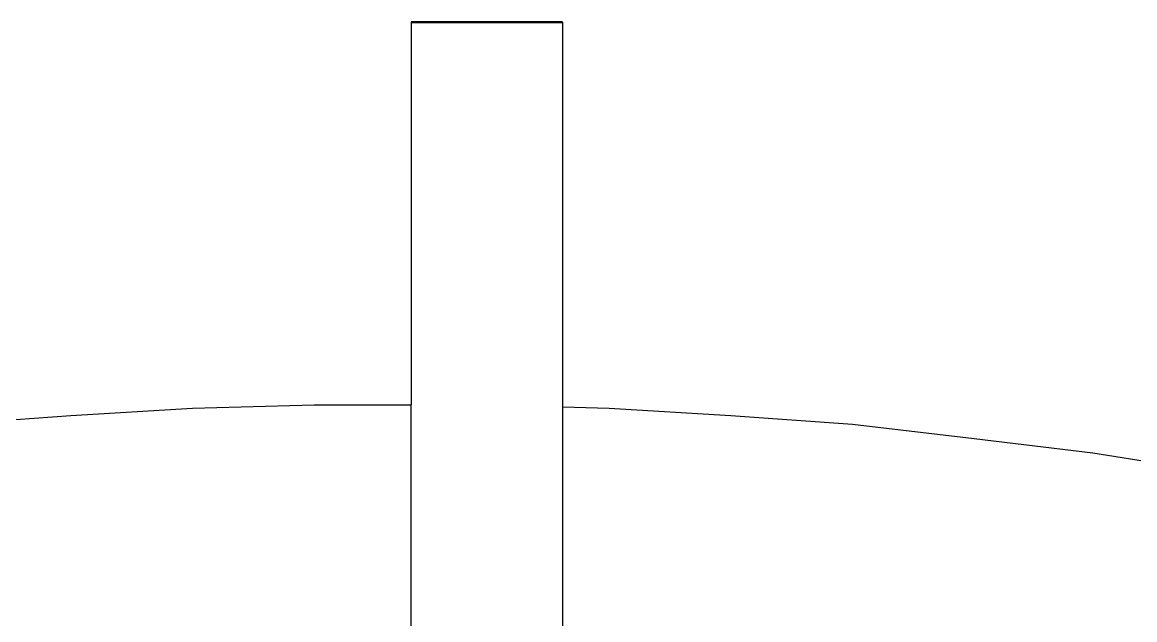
# Model space of a CAD drawing. Header units: millimetres. Extents: x 44692 to 659456, y -26273 to 96111.
# Drawn here: x 275562.7 to 275814.3, y -8326.8 to -8191.8 of the extents above; entities that cross this region are included whole.
import ezdxf

# ---------------------------------------------------------------- set-up
doc = ezdxf.new("R2010")
doc.units = ezdxf.units.MM
doc.header["$LTSCALE"] = 100
doc.layers.add('Edges', color=7, linetype='Continuous')
doc.layers.add('Paredes', color=7, linetype='Continuous', lineweight=50)

msp = doc.modelspace()

# ---------------------------------------------------------------- linework, layer by layer
at = {"layer": 'Edges'}
for p, q in [((275650.667, -8191.751), (275650.667, -8278.213)), ((275684.867, -8191.751), (275684.867, -8278.71)), ((275546.147, -8282.637), (275573.678, -8280.626)), ((275573.678, -8280.626), (275601.21, -8279.018)), ((275601.21, -8279.018), (275628.742, -8278.213)), ((275628.742, -8278.213), (275650.667, -8278.213)), ((275650.667, -8330.572), (275650.667, -8278.213)), ((275684.867, -8278.71), (275695.398, -8279.018)), ((275684.867, -8278.71), (275684.867, -8420.278)), ((275695.398, -8279.018), (275722.93, -8280.626)), ((275722.93, -8280.626), (275750.461, -8282.637)), ((275750.461, -8282.637), (275777.993, -8285.855)), ((275777.993, -8285.855), (275804.8, -8289.072)), ((275804.8, -8289.072), (275832.332, -8293.496))]:
    msp.add_line(p, q, dxfattribs=at)
at = {"layer": 'Paredes'}
msp.add_line((275650.667, -8191.751), (275684.867, -8191.751), dxfattribs=at)

doc.saveas('drawing.dxf')
